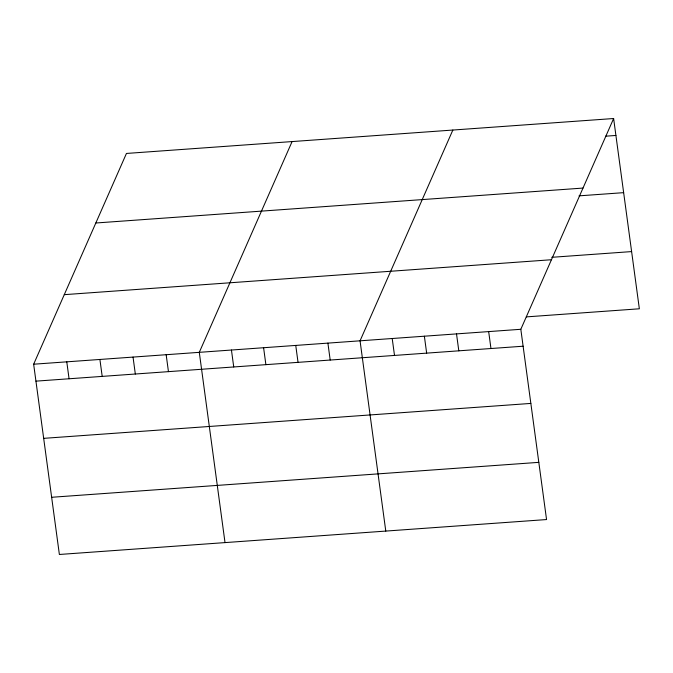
<?xml version="1.0" encoding="UTF-8"?>
<svg xmlns="http://www.w3.org/2000/svg" width="673" height="673" viewBox="0 0 673 673"><rect width="100%" height="100%" fill="white"/><g stroke="black" fill="none" stroke-linecap="round" stroke-linejoin="round"><path stroke-width="1.01" d="M613.625 118.524L520.826 329.29L546.552 519.556L59.375 554.476L33.65 364.211L126.448 153.444L613.625 118.524L639.35 308.789L526.294 316.89M292.09 141.574L199.292 352.341L225.018 542.606M452.853 130.049L360.055 340.816L385.78 531.081M605.54 136.198L615.913 135.45M95.827 222.999L583.003 188.07M579.049 195.851L623.652 192.655M551.751 257.313L631.619 251.584M64.272 294.665L551.448 259.736M33.65 364.211L520.826 329.29M35.938 381.145L523.114 346.216M43.669 438.35L530.846 403.421M51.644 497.28L538.821 462.351M488.674 331.596L490.962 348.521M456.521 333.901L458.809 350.826M424.369 336.206L426.657 353.132M392.208 338.511L394.504 355.437M327.902 343.121L330.191 360.047M295.75 345.426L298.038 362.352M263.597 347.731L265.885 364.657M231.445 350.036L233.733 366.962M166.164 354.713L168.452 371.647M133.035 357.085L135.323 374.02M99.907 359.466L102.195 376.392M66.778 361.838L69.067 378.773"/></g></svg>
